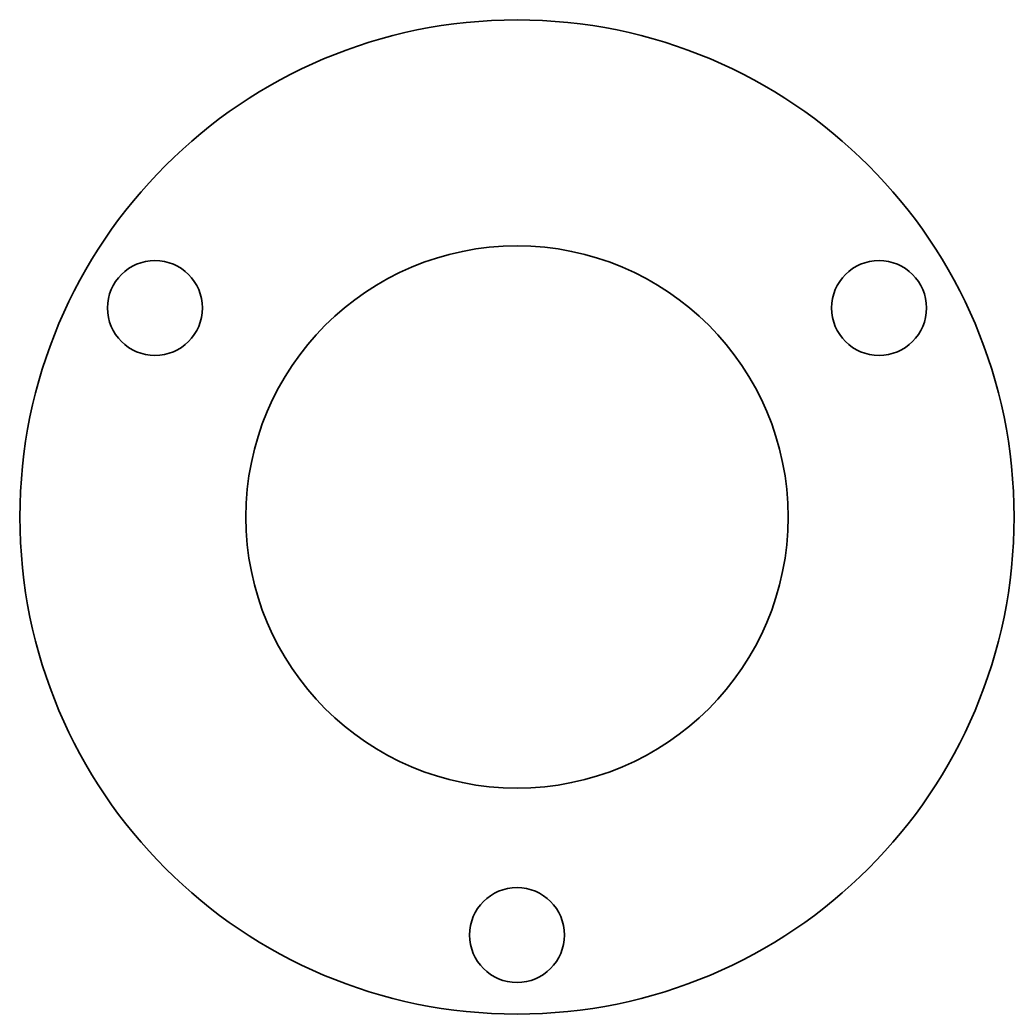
# Model space of a CAD drawing. Extents: x 126.5 to 170.5, y 83 to 127.
import ezdxf

# ---------------------------------------------------------------- set-up
doc = ezdxf.new("R2010")
doc.units = 0

msp = doc.modelspace()

# ---------------------------------------------------------------- linework, layer by layer
at = {"color": 7, "lineweight": 35}
for centre, radius in [((148.5, 105), 22), ((148.5, 105), 12), ((132.478531, 114.25), 2.1), ((164.521469, 114.25), 2.1), ((148.5, 86.5), 2.1)]:
    msp.add_circle(centre, radius, dxfattribs=at)

doc.saveas('drawing.dxf')
